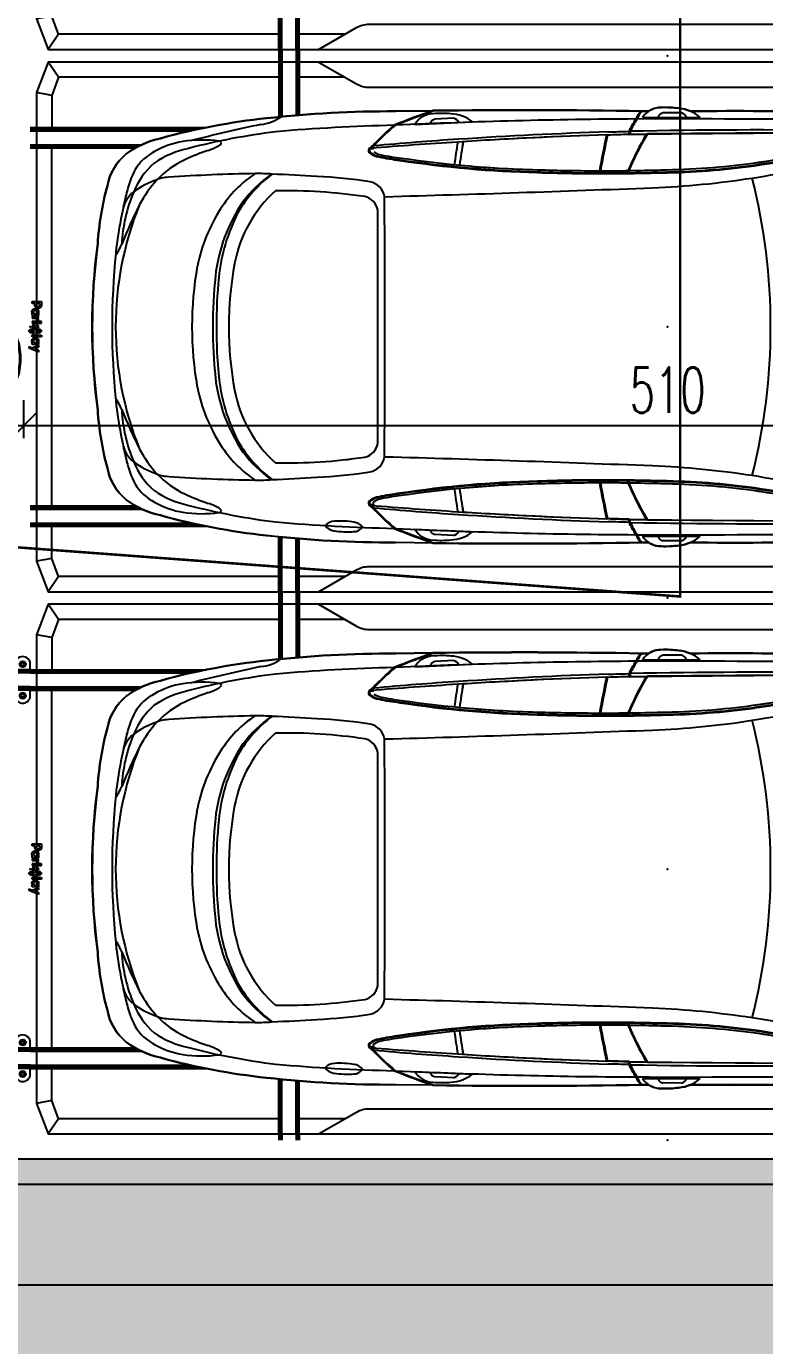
# Model space of a CAD drawing. Header units: metres. Extents: x 22161 to 254982, y -319656 to -11038.
# Drawn here: x 64261 to 64553, y -26802 to -26279 of the extents above; entities that cross this region are included whole.
import ezdxf

# ---------------------------------------------------------------- set-up
doc = ezdxf.new("R2010")
doc.units = ezdxf.units.M
doc.linetypes.add('CENTERX2', pattern=[20.32, 12.7, -2.54, 2.54, -2.54])
doc.linetypes.add('HIDDEN', pattern=[0.375, 0.25, -0.125])
for name, color, linetype in [('A_Walls conc', 7, 'Continuous'), ('Dashed up', 151, 'HIDDEN'), ('H_Dim_100', 151, 'Continuous'), ('H_Hatch_Beton', 5, 'Continuous'), ('Hatch_Grey_1', 9, 'Continuous'), ('j', 4, 'Continuous'), ('PMX25-CAR', 254, 'Continuous'), ('PMX25-HELPER', 8, 'CENTERX2'), ('PMX25-LOGO', 7, 'Continuous')]:
    doc.layers.add(name, color=color, linetype=linetype)
for name, color, linetype, true_color in [('PMX25-MODEL', 7, 'Continuous', 0xf64b32), ('PMX25-RAIL', 7, 'Continuous', 0xffcc5a), ('PMX25-SDP', 7, 'Continuous', 0x00b7c8)]:
    doc.layers.add(name, color=color, linetype=linetype, true_color=true_color)
doc.styles.add('ITALIC', font='italic.shx')
doc.styles.add('txt', font='txt.shx', dxfattribs={"width": 0.65})
doc.dimstyles.new('D-dim-100', dxfattribs={"dimtxt": 18, "dimasz": 10, "dimexe": 10, "dimexo": 10, "dimgap": 5, "dimtad": 1, "dimdec": 0, "dimzin": 9, "dimdsep": 46, "dimtxsty": 'txt', "dimblk": 'OBLIQUE', "dimcen": 2.5, "dimdle": 10, "dimadec": 0, "dimazin": 0, "dimtfac": 1, "dimtdec": 0, "dimtmove": 2, "dimatfit": 3, "dimfxl": 5, "dimfxlon": 1, "dimarcsym": 0})
doc.dimstyles.new('dim-a-100', dxfattribs={"dimtxt": 40, "dimasz": 1, "dimexe": 10, "dimexo": 0, "dimgap": 6, "dimtad": 0, "dimdec": 0, "dimrnd": 5, "dimzin": 0, "dimdsep": 46, "dimtxsty": 'ITALIC', "dimblk1": 'R', "dimblk2": 'R', "dimsah": 1, "dimcen": 0.01, "dimse1": 1, "dimse2": 1, "dimclrd": 1, "dimclrt": 3, "dimadec": 0, "dimazin": 0, "dimtfac": 1, "dimtdec": 0, "dimtix": 1, "dimtmove": 2, "dimatfit": 3, "dimldrblk": 'R', "dimfxl": 1, "dimtolj": 1, "dimtzin": 0, "dimarcsym": 0})

# ---------------------------------------------------------------- blocks, each defined once
blk = doc.blocks.new('R')
blk.add_line((0, 6), (0, -6))
blk.add_circle((0, 0), 2)
blk = doc.blocks.new('*D9490')
at = {"layer": 'Defpoints', "color": 0}
for p in [(22160.54, -11038.28), (254981.96, -319594.12), (254889.51, -319637.39)]:
    blk.add_point(p, dxfattribs=at)
at = {"layer": 'j', "color": 1, "lineweight": -2}
for p, q in [((254969.25, -319577.26), (254889.51, -319637.39)), ((254970.04, -319576.66), (254970.84, -319576.06)), ((254888.71, -319637.99), (254887.92, -319638.59))]:
    blk.add_line(p, q, dxfattribs=at)
for p, rotation in [((254969.25, -319577.26), 217.0216487905008), ((254889.51, -319637.39), 37.02164879050087)]:
    blk.add_blockref('R', p, dxfattribs=dict(at, rotation=rotation))
at = {"layer": 'j', "color": 3, "insert": (254929.38, -319607.33), "char_height": 40, "attachment_point": 5, "rotation": 217.0216, "style": 'ITALIC'}
blk.add_mtext('\\A1;100', dxfattribs=at)
blk = doc.blocks.new('_Oblique')
at = {"color": 0, "linetype": 'ByBlock', "lineweight": -2}
blk.add_line((-0.5, -0.5), (0.5, 0.5), dxfattribs=at)
blk = doc.blocks.new('*D14781')
at = {"layer": 'Defpoints', "color": 0}
for p in [(64259.98, -26437.61), (64239.98, -26469.45), (64259.98, -26469.45)]:
    blk.add_point(p, dxfattribs=at)
at = {"layer": 'H_Dim_100', "color": 0, "lineweight": -2}
for p, q in [((64239.98, -26442.61), (64239.98, -26427.61)), ((64259.98, -26442.61), (64259.98, -26427.61)), ((64229.98, -26437.61), (64269.98, -26437.61))]:
    blk.add_line(p, q, dxfattribs=at)
at = {"layer": 'H_Dim_100', "color": 0, "lineweight": -2, "xscale": 10, "yscale": 10, "zscale": 10, "rotation": 180}
blk.add_blockref('_Oblique', (64239.98, -26437.61), dxfattribs=at)
at = {"layer": 'H_Dim_100', "color": 0, "lineweight": -2, "xscale": 10, "yscale": 10, "zscale": 10}
blk.add_blockref('_Oblique', (64259.98, -26437.61), dxfattribs=at)
at = {"layer": 'H_Dim_100', "color": 0, "insert": (64249.98, -26411.11), "char_height": 18, "attachment_point": 5, "style": 'txt'}
blk.add_mtext('20', dxfattribs=at)
blk = doc.blocks.new('*D14782')
at = {"layer": 'Defpoints', "color": 0}
for p in [(64769.98, -26437.61), (64769.98, -26437.61), (64259.98, -26469.45)]:
    blk.add_point(p, dxfattribs=at)
at = {"layer": 'H_Dim_100', "color": 0, "lineweight": -2}
for p, q in [((64259.98, -26442.61), (64259.98, -26427.61)), ((64769.98, -26427.61), (64769.98, -26427.61)), ((64249.98, -26437.61), (64779.98, -26437.61))]:
    blk.add_line(p, q, dxfattribs=at)
at = {"layer": 'H_Dim_100', "color": 0, "lineweight": -2, "xscale": 10, "yscale": 10, "zscale": 10, "rotation": 180}
blk.add_blockref('_Oblique', (64259.98, -26437.61), dxfattribs=at)
at = {"layer": 'H_Dim_100', "color": 0, "lineweight": -2, "xscale": 10, "yscale": 10, "zscale": 10}
blk.add_blockref('_Oblique', (64769.98, -26437.61), dxfattribs=at)
at = {"layer": 'H_Dim_100', "color": 0, "insert": (64514.98, -26423.61), "char_height": 18, "attachment_point": 5, "style": 'txt'}
blk.add_mtext('510', dxfattribs=at)
blk = doc.blocks.new('CAR-SEDAN--TOP-DECOR-PMX25')
at = {"layer": 'PMX25-CAR'}
for p, q in [((-5.53, 84.83), (1.77, 84.79)), ((92.9, 85.71), (107.74, 85.46)), ((9.97, 83), (-12.95, 83.04)), ((100.16, 80.18), (77.27, 81.25)), ((84.76, 82.7), (92.06, 82.33)), ((14.85, 76.42), (-61.83, 77.04)), ((15.21, 76.22), (8.34, 76.4)), ((14.85, 77.54), (14.85, 76.43)), ((15.21, 76.22), (23.78, 75.96)), ((15.35, 77.53), (15.35, 76.44)), ((116.35, 70.61), (116.01, 70.9)), ((116.35, 70.61), (117.89, 70.47)), ((117.61, 70.77), (117.89, 70.47)), ((15.7, 61.95), (16.07, 61.05)), ((16.07, 61.05), (26.63, 61.05)), ((26.63, 61.05), (26.5, 61.88)), ((114.77, 46.21), (114.77, -46.21)), ((15.7, -61.95), (16.07, -61.05)), ((16.07, -61.05), (26.63, -61.05)), ((26.63, -61.05), (26.5, -61.88)), ((116.35, -70.61), (117.89, -70.47)), ((117.61, -70.77), (117.89, -70.47)), ((14.85, -76.42), (-61.83, -77.04)), ((15.21, -76.22), (8.34, -76.4)), ((14.85, -77.54), (14.85, -76.43)), ((15.21, -76.22), (23.78, -75.96)), ((15.35, -77.53), (15.35, -76.44)), ((9.97, -83), (-12.95, -83.04)), ((100.16, -80.18), (77.27, -81.25)), ((84.76, -82.7), (92.06, -82.33)), ((-5.53, -84.83), (1.77, -84.79)), ((92.9, -85.71), (107.74, -85.46))]:
    blk.add_line(p, q, dxfattribs=at)
blk.add_lwpolyline([(-65.86, 85.16, -0.007742), (-9.02, 85.51, -0.077763), (-4.52, 86.66, -0.044865), (2.47, 87.01, -0.150488), (7.44, 85.55, -0.000309), (10.04, 85.52, -0.008053), (92.9, 85.71), (107.74, 85.46, -0.029408), (158.85, 82.71, -0.042052), (200.97, 74.71, -0.105095), (214.46, 68.59, -0.171896), (221.96, 55.97, -0.050927), (225.79, 32.94, -0.065564), (225.79, -32.94, -0.050927), (221.96, -55.97, -0.171896), (214.46, -68.59, -0.105095), (200.97, -74.71, -0.042052), (158.85, -82.71, -0.029408), (107.74, -85.46), (92.9, -85.71, -0.008053), (10.04, -85.52, -0.000309), (7.44, -85.55, -0.150488), (2.47, -87.01, -0.044865), (-4.52, -86.66, -0.077763), (-9.02, -85.51, -0.007742), (-65.86, -85.16)], format="xyb", dxfattribs=at)
for points in [[(-61.83, 77.04), (-69.56, 76.9), (-67.01, 70.6, 0.014822), (-33.89, 64.94, 0.030043), (2.58, 62.22, 0.004063), (15.41, 61.95, 0.035411), (8, 76.48)], [(24.02, 76.14, -0.016235), (26.84, 61.88, 0.00745), (51.57, 62.29, 0.017199), (82.43, 64.13, 0.008624), (80.99, 73.42, 0.007485)], [(119.99, 51.66, 0.304088), (114.77, 46.21), (114.77, -46.21, 0.304088), (119.99, -51.66, 0.041268), (155.35, -53.93, 0.163886), (171.55, -25.17, 0.091893), (171.55, 25.17, 0.163886), (155.35, 53.93, 0.041268)], [(-33.89, -64.94, 0.014822), (-67.01, -70.6), (-69.56, -76.9), (-61.83, -77.04), (8, -76.48, 0.035411), (15.41, -61.95, 0.004063), (2.58, -62.22, 0.030043)], [(26.84, -61.88, -0.016235), (24.02, -76.14, 0.007485), (80.99, -73.42, 0.008624), (82.43, -64.13, 0.017199), (51.57, -62.29, 0.00745)]]:
    blk.add_lwpolyline(points, format="xyb", close=True, dxfattribs=at)
for centre, radius, start, end in [((-26.14, -1750.12), 1835.71, 89.46551, 91.2399), ((-3.1, 71.71), 15.01, 95.4125, 130.9847), ((-4.78, 82.04), 2.89, 105.091, 158.8834), ((0.92, 47.94), 39.09, 87.7248, 98.0001), ((1.45, 82.31), 2.51, 20.8811, 82.6101), ((2.6, 78.21), 8.8, 33.0251, 90.7991), ((-18.09, -2016.01), 2101.72, 89.23306, 89.30384), ((57.56, -2486.34), 2572.3, 89.21283, 91.05848), ((2.65, 78.26), 10.35, 23.5779, 44.4636), ((1.91, 77.34), 11.85, 25.2884, 43.4409), ((86.59, 69.48), 15.01, 92.8336, 128.4058), ((89.55, 45.56), 39.09, 85.1459, 95.4212), ((-279.21, -917.89), 1070.23, 68.80125, 69.67692), ((92.58, 75.72), 8.8, 30.4462, 88.2202), ((6.92, -167.26), 267.19, 67.6811, 71.2298), ((109.94, -350.04), 435.5, 83.5521, 90.29), ((-4.41, -5391.94), 5474.37, 89.82676, 90.65722), ((-52.81, 43.02), 75.96, 27.0266, 31.2322), ((0.71, -2199.41), 2281.85, 87.31052, 89.70092), ((380.81, 284.7), 420.1, 208.7857, 209.5474), ((85.39, 79.88), 2.89, 102.5121, 156.3046), ((91.62, 79.86), 2.51, 18.3022, 80.0312), ((66.44, 27.68), 66.62, 41.3553, 51.6379), ((89.55, -698.99), 779.13, 85.15985, 88.61477), ((50.7, 11.52), 89.47, 42.3548, 49.8521), ((124.27, 77), 4.2, 87.5979, 143.4152), ((124.5, 81.66), 4.2, 210.8879, 266.7052), ((126.78, 46.99), 34.3, 80.9538, 94.1886), ((131.93, 81.85), 4.81, 270.5498, 320.3005), ((131.65, 76.08), 4.81, 34.0026, 83.7533), ((132.45, -171.21), 255.29, 74.431, 84.063), ((-34.75, -2318.22), 2396.27, 88.81394, 90.83629), ((-90.75, 16.97), 115.3, 22.4976, 31.0717), ((-90.47, 16.97), 115.3, 22.9596, 31.0262), ((108.58, 2941.38), 2865.37, 268.13548, 268.30047), ((44.67, 819.76), 743.9, 267.74093, 268.38698), ((-31.97, -1655.66), 1733.83, 86.20281, 88.16358), ((-38.56, -1828.16), 1905.33, 86.33841, 88.1264), ((-194.41, 25.64), 223.91, 9.3153, 12.9871), ((-194.12, 25.64), 223.91, 9.0956, 13.0385), ((-187.4, 27.17), 272.35, 7.7985, 9.7757), ((18.61, -953.11), 1029.48, 84.54654, 86.42201), ((-183.03, 27.41), 270.07, 7.8575, 9.7787), ((-40.59, -1863.66), 1940.89, 85.32494, 86.34579), ((129.98, 111.28), 34.3, 260.1145, 273.3493), ((120.49, -197.99), 277.54, 75.5537, 82.7962), ((177.24, 72.93), 0.469, 129.2513, 176.9497), ((178.1, 71.73), 1.95, 104.9203, 126.3831), ((184.48, 24.02), 50.06, 81.2711, 97.8931), ((186.64, 40.72), 33.23, 60.0524, 80.5948), ((193.31, 39.9), 35.64, 53.5971, 77.5949), ((45.79, 623.29), 565.13, 257.0616, 261.8382), ((47.63, 635.08), 576.78, 257.16578, 261.83301), ((45.04, 626.27), 566.85, 257.4656, 261.9964), ((93.61, 166.1), 99.9, 276.7852, 281.4395), ((111.73, 76.66), 8.64, 281.3583, 302.3899), ((112.12, 77.58), 10.22, 281.5451, 302.4414), ((112.71, 76.73), 9.53, 280.3524, 303.9003), ((115.88, 69.99), 0.786, 307.5335, 52.783), ((112.71, 65.87), 6.93, 45.0659, 57.3941), ((113.26, 66.13), 6.69, 39.9295, 57.8756), ((117.1, 69.84), 1.01, 299.4491, 38.8727), ((117.47, 69.8), 1.11, 299.3514, 34.4026), ((178.45, 73.54), 1.78, 199.2077, 244.3684), ((190.51, 94.4), 25.87, 240.2717, 250.7282), ((148.77, -26.76), 102.28, 65.4151, 71.057), ((181.75, 32.93), 38.67, 55.877, 78.0896), ((193.93, 51.64), 20.15, 32.1506, 62.5032), ((200.4, 51.69), 21.98, 11.2056, 50.22), ((198.96, 1509.57), 1469.08, 259.32932, 260.89545), ((6.81, 362.51), 301.47, 262.1349, 269.1704), ((6.85, 363.39), 302.06, 262.1703, 269.1694), ((7, 366.74), 304.55, 262.2841, 269.1673), ((40.15, 511.61), 449.47, 271.4558, 278.3489), ((38.45, 523.63), 462.36, 271.641, 278.3926), ((41.02, 491.93), 430.88, 271.423, 278.6866), ((93.66, 167.07), 101.59, 276.9364, 281.6426), ((93.58, 167.95), 102.72, 277.0023, 281.7071), ((174.96, 32.14), 37.84, 43.7152, 64.3709), ((182.32, 41.42), 31.62, 22.4936, 48.0772), ((199.8, 0), 240.64, 165.808, 194.192), ((19.67, 400.03), 345.15, 261.1383, 267.7269), ((25.17, 834.52), 773.77, 268.31692, 269.60026), ((25.29, 839.27), 778.24, 268.31952, 269.29918), ((25.63, 851.85), 789.97, 268.32799, 269.25734), ((25.63, 851.85), 789.97, 269.27979, 269.55469), ((25.68, 892.06), 830.18, 269.57288, 270.05711), ((25.13, 878.59), 817.84, 269.62504, 271.86362), ((25.68, 892.06), 830.18, 270.07421, 271.78768), ((25.29, 879.47), 818.43, 270.11773, 271.848), ((146.32, -121.67), 181.4, 92.3174, 99.017), ((238.15, -1542.03), 1604.67, 92.90937, 93.54287), ((162.27, -27.42), 88.18, 89.2731, 93.6198), ((125.23, 19.24), 51.95, 30.2777, 52.7207), ((125.29, 16.73), 54.1, 37.4412, 54.1701), ((153.16, -599.43), 660.26, 86.13621, 89.11285), ((139.54, 23.72), 44.04, 31.4915, 57.2212), ((195.54, 31.49), 27.91, 79.4948, 85.6599), ((198.64, 51.37), 7.83, 62.0609, 75.2343), ((192.41, 27.84), 32.02, 53.3329, 71.9981), ((167.87, 26.76), 46.69, 27.7511, 42.4711), ((175.84, 44.38), 39.48, 12.9085, 27.0964), ((377.05, 9593.06), 9545.13, 267.772041, 268.409436), ((119.27, 50.35), 7.27, 100.9038, 169.9775), ((151.4, -161.06), 215.02, 88.9472, 98.3998), ((120.76, 15.5), 51.7, 10.7856, 48.0145), ((204.01, 44.04), 12.09, 11.1246, 51.5606), ((157.38, 30.31), 58.91, 2.3622, 23.2046), ((70.22, 16.77), 148.64, 11.4902, 14.1867), ((111.11, 25.71), 114.9, 3.6064, 15.2679), ((36582.53, 0), 36470.46, 179.918916, 180.081084), ((121.44, 45.05), 6.77, 102.4032, 170.0587), ((113.57, 12.6), 66.04, 6.5279, 34.0955), ((90.07, 0), 128.61, 337.8449, 22.1551), ((30.73, -40.87), 199.58, 21.6408, 26.6018), ((106.09, 12.14), 72.15, 5.882, 27.4799), ((121.46, 10.92), 66.16, 11.4325, 32.7677), ((71.88, 14.49), 147.48, 6.8321, 12.4866), ((248.58, 46.72), 35.23, 203.3989, 210.465), ((179.01, 26.54), 39.69, 3.7238, 7.9632), ((-24.32, 0), 252.26, 352.4977, 7.5023), ((218.35, 29.1), 0.27, 239.4556, 4.0705), ((-68.02, 0.01), 288.11, 354.2027, 5.7986), ((35.73, 0), 138.13, 349.4993, 10.5007), ((50.76, 0), 137.67, 349.9468, 10.0532), ((-34, 0), 212.76, 354.7316, 5.2684), ((-16.94, 0), 197.14, 354.1451, 5.8549), ((113.57, -12.6), 66.04, 325.9045, 353.4721), ((106.09, -12.14), 72.15, 332.5201, 354.118), ((120.76, -15.5), 51.7, 311.9855, 349.2144), ((121.46, -10.92), 66.16, 327.2323, 348.5675), ((248.58, -46.72), 35.23, 149.535, 156.6011), ((218.35, -29.1), 0.27, 355.9295, 120.5444), ((179.01, -26.54), 39.69, 352.0368, 356.2762), ((30.73, 40.87), 199.58, 333.3982, 338.3592), ((157.38, -30.31), 58.91, 336.7954, 357.6378), ((71.88, -14.49), 147.48, 347.5134, 353.1679), ((111.11, -25.71), 114.9, 344.7321, 356.3936), ((121.44, -45.05), 6.77, 189.9413, 257.5968), ((125.23, -19.24), 51.95, 307.2793, 329.7223), ((139.54, -23.72), 44.04, 302.7788, 328.5085), ((204.01, -44.04), 12.09, 308.4394, 348.8754), ((70.22, -16.77), 148.64, 345.8133, 348.5098), ((377.05, -9593.06), 9545.13, 91.590564, 92.227959), ((119.27, -50.35), 7.27, 190.0225, 259.0962), ((151.4, 161.06), 215.02, 261.6002, 271.0528), ((125.29, -16.73), 54.1, 305.8299, 322.5588), ((167.87, -26.76), 46.69, 317.5289, 332.2489), ((19.67, -400.03), 345.15, 92.2731, 98.8617), ((146.32, 121.67), 181.4, 260.983, 267.6826), ((192.41, -27.84), 32.02, 288.0019, 306.6671), ((182.32, -41.42), 31.62, 311.9228, 337.5064), ((175.84, -44.38), 39.48, 332.9036, 347.0915), ((200.4, -51.69), 21.98, 309.78, 348.7944), ((198.96, -1509.57), 1469.08, 99.10455, 100.67068), ((6.81, -362.51), 301.47, 90.8296, 97.8651), ((6.85, -363.39), 302.06, 90.8306, 97.8297), ((7, -366.74), 304.55, 90.8327, 97.7159), ((25.17, -834.52), 773.77, 90.39974, 91.68308), ((25.29, -839.27), 778.24, 90.70082, 91.68048), ((25.63, -851.85), 789.97, 90.74266, 91.67201), ((-90.75, -16.97), 115.3, 328.9283, 337.5024), ((-90.47, -16.97), 115.3, 328.9738, 337.0404), ((25.63, -851.85), 789.97, 90.44531, 90.72021), ((25.68, -892.06), 830.18, 89.94289, 90.42712), ((25.13, -878.59), 817.84, 88.13638, 90.37496), ((-194.41, -25.64), 223.91, 347.0129, 350.6847), ((-194.12, -25.64), 223.91, 346.9615, 350.9044), ((25.68, -892.06), 830.18, 88.21232, 89.92579), ((25.29, -879.47), 818.43, 88.152, 89.88227), ((40.15, -511.61), 449.47, 81.6511, 88.5442), ((38.45, -523.63), 462.36, 81.6074, 88.359), ((41.02, -491.93), 430.88, 81.3134, 88.577), ((238.15, 1542.03), 1604.67, 266.45713, 267.09063), ((162.27, 27.42), 88.18, 266.3802, 270.7269), ((153.16, 599.43), 660.26, 270.88715, 273.86379), ((174.96, -32.14), 37.84, 295.6291, 316.2848), ((195.54, -31.49), 27.91, 274.3401, 280.5052), ((198.64, -51.37), 7.83, 284.7657, 297.9391), ((193.93, -51.64), 20.15, 297.4968, 327.8494), ((45.79, -623.29), 565.13, 98.1618, 102.9384), ((47.63, -635.08), 576.78, 98.16699, 102.83422), ((45.04, -626.27), 566.85, 98.0036, 102.5344), ((-187.4, -27.17), 272.35, 350.2243, 352.2015), ((-183.03, -27.41), 270.07, 350.2213, 352.1425), ((93.61, -166.1), 99.9, 78.5605, 83.2148), ((93.66, -167.07), 101.59, 78.3574, 83.0636), ((93.58, -167.95), 102.72, 78.2929, 82.9977), ((112.12, -77.58), 10.22, 57.5586, 78.4549), ((112.71, -76.73), 9.53, 56.0997, 79.6476), ((148.77, 26.76), 102.28, 288.943, 294.5849), ((181.75, -32.93), 38.67, 281.9104, 304.123), ((18.61, 953.11), 1029.48, 273.57799, 275.45346), ((-40.59, 1863.66), 1940.89, 273.65421, 274.67506), ((66.44, -27.68), 66.62, 308.3621, 318.6447), ((50.7, -11.52), 89.47, 310.1479, 317.6452), ((111.73, -76.66), 8.64, 57.6101, 78.6417), ((112.71, -65.87), 6.93, 302.6059, 314.9341), ((113.26, -66.13), 6.69, 302.1244, 320.0705), ((117.1, -69.84), 1.01, 321.1273, 60.5509), ((117.47, -69.8), 1.11, 325.5974, 60.6486), ((120.49, 197.99), 277.54, 277.2038, 284.4463), ((178.45, -73.54), 1.78, 115.6316, 160.7923), ((177.24, -72.93), 0.469, 183.0503, 230.7487), ((190.51, -94.4), 25.87, 109.2718, 119.7283), ((186.64, -40.72), 33.23, 279.4052, 299.9476), ((193.31, -39.9), 35.64, 282.4051, 306.4029), ((-34.75, 2318.22), 2396.27, 269.16371, 271.18606), ((-52.81, -43.02), 75.96, 328.7678, 332.9734), ((380.81, -284.7), 420.1, 150.4526, 151.2143), ((44.67, -819.76), 743.9, 91.61302, 92.25907), ((108.58, -2941.38), 2865.37, 91.69953, 91.86452), ((-31.97, 1655.66), 1733.83, 271.83642, 273.79719), ((-38.56, 1828.16), 1905.33, 271.8736, 273.66159), ((89.55, 698.99), 779.13, 271.38523, 274.84015), ((132.45, 171.21), 255.29, 275.937, 285.569), ((-234.39, 1694.69), 1818.51, 282.56403, 283.45609), ((178.1, -71.73), 1.95, 233.6169, 255.0797), ((184.48, -24.02), 50.06, 262.1069, 278.7289), ((-4.41, 5391.94), 5474.37, 269.34278, 270.17324), ((-3.1, -71.71), 15.01, 229.0153, 264.5875), ((-4.78, -82.04), 2.89, 201.1166, 254.909), ((1.45, -82.31), 2.51, 277.3899, 339.1189), ((2.6, -78.21), 8.8, 269.2009, 326.9749), ((2.65, -78.26), 10.35, 315.5364, 336.4221), ((1.91, -77.34), 11.85, 316.5591, 334.7116), ((0.71, 2199.41), 2281.85, 270.29908, 272.68948), ((86.59, -69.48), 15.01, 231.5942, 267.1664), ((85.39, -79.88), 2.89, 203.6954, 257.4879), ((91.62, -79.86), 2.51, 279.9688, 341.6978), ((-279.21, 917.89), 1070.23, 290.32308, 291.19875), ((92.58, -75.72), 8.8, 271.7798, 329.5538), ((6.92, 167.26), 267.19, 288.7702, 292.3189), ((109.94, 350.04), 435.5, 269.71, 276.4479), ((162.84, -97.04), 16.85, 95.6452, 125.5224), ((-26.14, 1750.12), 1835.71, 268.7601, 270.53449), ((0.92, -47.94), 39.09, 261.9999, 272.2752), ((-18.09, 2016.01), 2101.72, 270.69616, 270.76694), ((57.56, 2486.34), 2572.3, 268.94152, 270.78717), ((89.55, -45.56), 39.09, 264.5788, 274.8541)]:
    blk.add_arc(centre, radius, start, end, dxfattribs=at)
blk = doc.blocks.new('LOGO----DECOR-PMX25')
at = {"layer": 'PMX25-LOGO'}
for p, q in [((-10, 2.13), (-8.71, 2.13)), ((-10, -1.62), (-10, 2.13)), ((-9.29, 1.47), (-9.29, 0.11)), ((-8.76, 1.47), (-9.29, 1.47)), ((-9.29, 0.11), (-8.76, 0.11)), ((-8.61, 1.46), (-8.76, 1.47)), ((-8.76, 0.11), (-8.61, 0.13)), ((-8.71, 2.13), (-8.43, 2.11)), ((-8.48, 1.42), (-8.61, 1.46)), ((-8.61, 0.13), (-8.48, 0.17)), ((-8.36, 1.35), (-8.48, 1.42)), ((-8.48, 0.17), (-8.36, 0.23)), ((-8.43, 2.11), (-8.3, 2.07)), ((-8.26, 1.27), (-8.36, 1.35)), ((-8.36, 0.23), (-8.26, 0.31)), ((-8.3, 2.07), (-8.17, 2.03)), ((-8.19, 1.17), (-8.26, 1.27)), ((-8.26, 0.31), (-8.19, 0.41)), ((-8.13, 1.05), (-8.19, 1.17)), ((-8.19, 0.41), (-8.13, 0.53)), ((-8.17, 2.03), (-7.94, 1.9)), ((-8.09, 0.93), (-8.13, 1.05)), ((-8.13, 0.53), (-8.09, 0.66)), ((-8.08, 0.79), (-8.09, 0.93)), ((-8.09, 0.66), (-8.08, 0.79)), ((-7.94, 1.9), (-7.74, 1.74)), ((-7.74, 1.74), (-7.58, 1.55)), ((-7.58, 0.04), (-7.74, -0.16)), ((-7.58, 1.55), (-7.46, 1.32)), ((-7.46, 0.27), (-7.58, 0.04)), ((-7.46, 1.32), (-7.38, 1.06)), ((-7.38, 0.52), (-7.46, 0.27)), ((-7.38, 1.06), (-7.36, 0.79)), ((-7.36, 0.79), (-7.38, 0.52)), ((-7.19, -0.02), (-7.16, 0.13)), ((-7.16, 0.13), (-7.11, 0.26)), ((-7.11, 0.26), (-6.98, 0.49)), ((-6.98, 0.49), (-6.82, 0.68)), ((-6.82, 0.68), (-6.62, 0.82)), ((-6.62, 0.82), (-6.41, 0.92)), ((-6.42, 0.06), (-6.48, -0.05)), ((-6.33, 0.17), (-6.42, 0.06)), ((-6.41, 0.92), (-6.19, 0.98)), ((-6.23, 0.25), (-6.33, 0.17)), ((-6.11, 0.31), (-6.23, 0.25)), ((-6.19, 0.98), (-5.97, 1)), ((-5.98, 0.35), (-6.11, 0.31)), ((-5.84, 0.36), (-5.98, 0.35)), ((-5.97, 1), (-5.74, 0.98)), ((-5.71, 0.35), (-5.84, 0.36)), ((-5.74, 0.98), (-5.53, 0.92)), ((-5.58, 0.31), (-5.71, 0.35)), ((-5.47, 0.24), (-5.58, 0.31)), ((-5.53, 0.92), (-5.35, 0.82)), ((-5.37, 0.16), (-5.47, 0.24)), ((-5.29, 0.06), (-5.37, 0.16)), ((-5.35, 0.82), (-5.21, 0.7)), ((-5.23, -0.06), (-5.29, 0.06)), ((-5.21, 0.7), (-5.21, 0.95)), ((-5.21, 0.95), (-4.5, 0.95)), ((-4.5, 0.95), (-4.5, -1.62)), ((-3.41, 0.95), (-4.11, 0.95)), ((-4.11, 0.95), (-4.11, -1.62)), ((-3.41, 0.53), (-3.41, 0.95)), ((-3.36, 0.62), (-3.41, 0.53)), ((-3.37, -0.03), (-3.32, 0.06)), ((-3.29, 0.71), (-3.36, 0.62)), ((-3.32, 0.06), (-3.26, 0.13)), ((-3.22, 0.78), (-3.29, 0.71)), ((-3.26, 0.13), (-3.19, 0.19)), ((-3.14, 0.84), (-3.22, 0.78)), ((-3.19, 0.19), (-3.11, 0.23)), ((-3.05, 0.89), (-3.14, 0.84)), ((-3.11, 0.23), (-3.02, 0.26)), ((-2.94, 0.92), (-3.05, 0.89)), ((-3.02, 0.26), (-2.92, 0.27)), ((-2.83, 0.94), (-2.94, 0.92)), ((-2.92, 0.27), (-2.42, 0.27)), ((-2.7, 0.95), (-2.83, 0.94)), ((-2.42, 0.95), (-2.7, 0.95)), ((-2.42, 0.27), (-2.42, 0.95)), ((-1.42, 2.13), (-2.13, 2.13)), ((-2.13, 2.13), (-2.13, -1.62)), ((-1.42, -1.62), (-1.42, 2.13)), ((-0.37, 0.95), (-1.42, -0.33)), ((-0.61, -0.33), (0.44, 0.95)), ((0.44, 0.95), (-0.37, 0.95)), ((0.44, 0.19), (0.36, -0.06)), ((0.56, 0.41), (0.44, 0.19)), ((0.72, 0.61), (0.56, 0.41)), ((0.92, 0.77), (0.72, 0.61)), ((0.77, 1.32), (0.79, 1.37)), ((0.78, 1.26), (0.77, 1.32)), ((0.81, 1.24), (0.78, 1.26)), ((0.79, 1.37), (1.61, 2.19)), ((0.85, 1.23), (0.81, 1.24)), ((0.89, 1.24), (0.85, 1.23)), ((1.07, 1.32), (0.89, 1.24)), ((1.15, 0.9), (0.92, 0.77)), ((1.27, 1.37), (1.07, 1.32)), ((1.07, -0.08), (1.13, 0.03)), ((1.13, 0.03), (1.21, 0.12)), ((1.4, 0.98), (1.15, 0.9)), ((1.21, 0.12), (1.3, 0.2)), ((1.46, 1.41), (1.27, 1.37)), ((1.3, 0.2), (1.41, 0.26)), ((1.67, 1), (1.4, 0.98)), ((1.41, 0.26), (1.54, 0.3)), ((1.67, 1.42), (1.46, 1.41)), ((1.54, 0.3), (1.67, 0.31)), ((1.61, 2.19), (1.67, 2.21)), ((1.67, 2.21), (1.73, 2.19)), ((1.87, 1.41), (1.67, 1.42)), ((1.94, 0.98), (1.67, 1)), ((1.67, 0.31), (1.8, 0.3)), ((1.73, 2.19), (2.54, 1.37)), ((1.8, 0.3), (1.92, 0.26)), ((2.07, 1.37), (1.87, 1.41)), ((1.92, 0.26), (2.03, 0.2)), ((2.19, 0.9), (1.94, 0.98)), ((2.03, 0.2), (2.13, 0.12)), ((2.26, 1.32), (2.07, 1.37)), ((2.13, 0.12), (2.2, 0.03)), ((2.41, 0.77), (2.19, 0.9)), ((2.2, 0.03), (2.26, -0.08)), ((2.45, 1.24), (2.26, 1.32)), ((2.61, 0.61), (2.41, 0.77)), ((2.48, 1.23), (2.45, 1.24)), ((2.52, 1.24), (2.48, 1.23)), ((2.55, 1.26), (2.52, 1.24)), ((2.54, 1.37), (2.57, 1.32)), ((2.57, 1.32), (2.55, 1.26)), ((2.78, 0.41), (2.61, 0.61)), ((2.9, 0.19), (2.78, 0.41)), ((2.98, -0.06), (2.9, 0.19)), ((3.31, 2.13), (4.01, 2.13)), ((3.31, -1.62), (3.31, 2.13)), ((4.01, 2.13), (4.01, -1.62)), ((4.37, -0.02), (4.4, 0.13)), ((4.4, 0.13), (4.45, 0.26)), ((4.45, 0.26), (4.58, 0.49)), ((4.58, 0.49), (4.74, 0.68)), ((4.74, 0.68), (4.93, 0.82)), ((4.93, 0.82), (5.15, 0.92)), ((5.14, 0.06), (5.08, -0.05)), ((5.23, 0.17), (5.14, 0.06)), ((5.15, 0.92), (5.37, 0.98)), ((5.33, 0.25), (5.23, 0.17)), ((5.45, 0.31), (5.33, 0.25)), ((5.37, 0.98), (5.59, 1)), ((5.58, 0.35), (5.45, 0.31)), ((5.72, 0.36), (5.58, 0.35)), ((5.59, 1), (5.82, 0.98)), ((5.85, 0.35), (5.72, 0.36)), ((5.82, 0.98), (6.03, 0.92)), ((5.98, 0.31), (5.85, 0.35)), ((6.09, 0.24), (5.98, 0.31)), ((6.03, 0.92), (6.21, 0.82)), ((6.19, 0.16), (6.09, 0.24)), ((6.27, 0.06), (6.19, 0.16)), ((6.21, 0.82), (6.35, 0.7)), ((6.32, -0.06), (6.27, 0.06)), ((6.35, 0.7), (6.35, 0.95)), ((6.35, 0.95), (7.06, 0.95)), ((7.06, 0.95), (7.06, -1.62)), ((8.33, -1.51), (7.31, 0.95)), ((7.31, 0.95), (8.05, 0.95)), ((8.05, 0.95), (8.68, -0.63)), ((10, 0.95), (8.51, -2.81)), ((8.68, -0.63), (9.27, 0.95)), ((9.27, 0.95), (10, 0.95)), ((-9.29, -1.62), (-10, -1.62)), ((-8.71, -0.55), (-9.29, -0.55)), ((-9.29, -0.55), (-9.29, -1.62)), ((-8.43, -0.52), (-8.71, -0.55)), ((-8.3, -0.49), (-8.43, -0.52)), ((-8.17, -0.44), (-8.3, -0.49)), ((-7.94, -0.32), (-8.17, -0.44)), ((-7.74, -0.16), (-7.94, -0.32)), ((-7.22, -0.33), (-7.21, -0.17)), ((-7.21, -0.5), (-7.22, -0.33)), ((-7.21, -0.17), (-7.19, -0.02)), ((-7.19, -0.65), (-7.21, -0.5)), ((-7.16, -0.79), (-7.19, -0.65)), ((-7.1, -0.92), (-7.16, -0.79)), ((-6.97, -1.15), (-7.1, -0.92)), ((-6.81, -1.34), (-6.97, -1.15)), ((-6.62, -1.48), (-6.81, -1.34)), ((-6.41, -1.59), (-6.62, -1.48)), ((-6.52, -0.18), (-6.53, -0.33)), ((-6.53, -0.33), (-6.52, -0.47)), ((-6.48, -0.05), (-6.52, -0.18)), ((-6.52, -0.47), (-6.48, -0.6)), ((-6.48, -0.6), (-6.42, -0.72)), ((-6.42, -0.72), (-6.33, -0.82)), ((-6.19, -1.65), (-6.41, -1.59)), ((-6.33, -0.82), (-6.23, -0.9)), ((-6.23, -0.9), (-6.11, -0.97)), ((-5.98, -1.67), (-6.19, -1.65)), ((-6.11, -0.97), (-5.98, -1.01)), ((-5.98, -1.01), (-5.84, -1.02)), ((-5.74, -1.65), (-5.98, -1.67)), ((-5.84, -1.02), (-5.71, -1.01)), ((-5.53, -1.57), (-5.74, -1.65)), ((-5.71, -1.01), (-5.58, -0.97)), ((-5.58, -0.97), (-5.47, -0.9)), ((-5.35, -1.47), (-5.53, -1.57)), ((-5.47, -0.9), (-5.37, -0.82)), ((-5.37, -0.82), (-5.29, -0.72)), ((-5.21, -1.33), (-5.35, -1.47)), ((-5.29, -0.72), (-5.23, -0.6)), ((-5.2, -0.19), (-5.23, -0.06)), ((-5.23, -0.6), (-5.2, -0.47)), ((-5.21, -1.62), (-5.21, -1.33)), ((-5.21, -1.33), (-5.21, -1.33)), ((-4.5, -1.62), (-5.21, -1.62)), ((-5.19, -0.33), (-5.2, -0.19)), ((-5.2, -0.47), (-5.19, -0.33)), ((-4.11, -1.62), (-3.41, -1.62)), ((-3.41, -0.21), (-3.4, -0.12)), ((-3.41, -1.62), (-3.41, -0.21)), ((-3.4, -0.12), (-3.37, -0.03)), ((-2.13, -1.62), (-1.42, -1.62)), ((-1.42, -0.33), (-0.37, -1.62)), ((0.44, -1.62), (-0.61, -0.33)), ((-0.37, -1.62), (0.44, -1.62)), ((0.36, -0.06), (0.33, -0.33)), ((0.33, -0.33), (0.36, -0.6)), ((0.36, -0.6), (0.44, -0.85)), ((0.44, -0.85), (0.56, -1.08)), ((0.56, -1.08), (0.72, -1.28)), ((0.72, -1.28), (0.92, -1.44)), ((0.77, -1.98), (0.78, -1.93)), ((0.79, -2.04), (0.77, -1.98)), ((0.78, -1.93), (0.81, -1.9)), ((1.61, -2.85), (0.79, -2.04)), ((0.81, -1.9), (0.85, -1.89)), ((0.85, -1.89), (0.89, -1.9)), ((0.89, -1.9), (1.07, -1.98)), ((0.92, -1.44), (1.15, -1.56)), ((1.02, -0.33), (1.03, -0.2)), ((1.03, -0.46), (1.02, -0.33)), ((1.03, -0.2), (1.07, -0.08)), ((1.07, -0.59), (1.03, -0.46)), ((1.13, -0.7), (1.07, -0.59)), ((1.07, -1.98), (1.27, -2.04)), ((1.21, -0.79), (1.13, -0.7)), ((1.15, -1.56), (1.4, -1.64)), ((1.3, -0.87), (1.21, -0.79)), ((1.27, -2.04), (1.46, -2.07)), ((1.41, -0.93), (1.3, -0.87)), ((1.4, -1.64), (1.67, -1.67)), ((1.54, -0.97), (1.41, -0.93)), ((1.46, -2.07), (1.67, -2.09)), ((1.67, -0.98), (1.54, -0.97)), ((1.67, -2.88), (1.61, -2.85)), ((1.8, -0.97), (1.67, -0.98)), ((1.67, -1.67), (1.94, -1.64)), ((1.67, -2.09), (1.87, -2.07)), ((1.73, -2.85), (1.67, -2.88)), ((2.54, -2.04), (1.73, -2.85)), ((1.92, -0.93), (1.8, -0.97)), ((1.87, -2.07), (2.07, -2.04)), ((2.03, -0.87), (1.92, -0.93)), ((1.94, -1.64), (2.19, -1.56)), ((2.13, -0.79), (2.03, -0.87)), ((2.07, -2.04), (2.26, -1.98)), ((2.2, -0.7), (2.13, -0.79)), ((2.19, -1.56), (2.41, -1.44)), ((2.26, -0.59), (2.2, -0.7)), ((2.26, -0.08), (2.3, -0.2)), ((2.3, -0.46), (2.26, -0.59)), ((2.26, -1.98), (2.45, -1.9)), ((2.3, -0.2), (2.31, -0.33)), ((2.31, -0.33), (2.3, -0.46)), ((2.41, -1.44), (2.61, -1.28)), ((2.45, -1.9), (2.48, -1.89)), ((2.48, -1.89), (2.52, -1.9)), ((2.52, -1.9), (2.55, -1.93)), ((2.57, -1.98), (2.54, -2.04)), ((2.55, -1.93), (2.57, -1.98)), ((2.61, -1.28), (2.78, -1.08)), ((2.78, -1.08), (2.9, -0.85)), ((2.9, -0.85), (2.98, -0.6)), ((3, -0.33), (2.98, -0.06)), ((2.98, -0.6), (3, -0.33)), ((4.01, -1.62), (3.31, -1.62)), ((4.34, -0.17), (4.37, -0.02)), ((4.34, -0.33), (4.34, -0.17)), ((4.34, -0.5), (4.34, -0.33)), ((4.37, -0.65), (4.34, -0.5)), ((4.4, -0.79), (4.37, -0.65)), ((4.46, -0.92), (4.4, -0.79)), ((4.59, -1.15), (4.46, -0.92)), ((4.75, -1.34), (4.59, -1.15)), ((4.94, -1.48), (4.75, -1.34)), ((5.15, -1.59), (4.94, -1.48)), ((5.04, -0.18), (5.03, -0.33)), ((5.03, -0.33), (5.04, -0.47)), ((5.08, -0.05), (5.04, -0.18)), ((5.04, -0.47), (5.08, -0.6)), ((5.08, -0.6), (5.14, -0.72)), ((5.14, -0.72), (5.23, -0.82)), ((5.37, -1.65), (5.15, -1.59)), ((5.23, -0.82), (5.33, -0.9)), ((5.33, -0.9), (5.45, -0.97)), ((5.58, -1.67), (5.37, -1.65)), ((5.45, -0.97), (5.58, -1.01)), ((5.58, -1.01), (5.72, -1.02)), ((5.81, -1.65), (5.58, -1.67)), ((5.72, -1.02), (5.85, -1.01)), ((6.03, -1.57), (5.81, -1.65)), ((5.85, -1.01), (5.98, -0.97)), ((5.98, -0.97), (6.09, -0.9)), ((6.21, -1.47), (6.03, -1.57)), ((6.09, -0.9), (6.19, -0.82)), ((6.19, -0.82), (6.27, -0.72)), ((6.35, -1.33), (6.21, -1.47)), ((6.27, -0.72), (6.32, -0.6)), ((6.36, -0.19), (6.32, -0.06)), ((6.32, -0.6), (6.36, -0.47)), ((6.35, -1.62), (6.35, -1.33)), ((6.35, -1.33), (6.35, -1.33)), ((7.06, -1.62), (6.35, -1.62)), ((6.37, -0.33), (6.36, -0.19)), ((6.36, -0.47), (6.37, -0.33)), ((7.8, -2.81), (8.33, -1.51)), ((8.51, -2.81), (7.8, -2.81))]:
    blk.add_line(p, q, dxfattribs=at)
blk = doc.blocks.new('*U13186')
at = {"layer": 'PMX25-HELPER'}
for p in [(0, 107.5), (0, 0), (252.5, 0), (0, -107.5)]:
    blk.add_point(p, dxfattribs=at)
at = {"layer": 'PMX25-RAIL'}
for p, q in [((145.92, 105), (145.92, 107.5)), ((146.52, 105), (146.52, 107.5)), ((147.22, 105), (147.22, 107.5)), ((152.77, 105), (152.77, 107.5)), ((153.48, 105), (153.48, 107.5)), ((154.07, 105), (154.07, 107.5)), ((252.5, 79.07), (250, 79.07)), ((252.5, 78.47), (250, 78.47)), ((252.5, 77.77), (250, 77.77)), ((252.5, 72.22), (250, 72.22)), ((252.5, 71.52), (250, 71.52)), ((252.5, 70.92), (250, 70.92)), ((252.5, -70.93), (250, -70.93)), ((252.5, -71.53), (250, -71.53)), ((252.5, -72.23), (250, -72.23)), ((252.5, -77.78), (250, -77.78)), ((252.5, -78.48), (250, -78.48)), ((252.5, -79.08), (250, -79.08)), ((145.92, -107.5), (145.92, -105)), ((146.52, -107.5), (146.52, -105)), ((147.22, -107.5), (147.22, -105)), ((152.77, -107.5), (152.77, -105)), ((153.48, -107.5), (153.48, -105)), ((154.07, -107.5), (154.07, -105))]:
    blk.add_line(p, q, dxfattribs=at)
at = {"layer": 'PMX25-SDP'}
for p, q in [((145.92, 105), (145.92, 83.98)), ((146.52, 105), (146.52, 83.93)), ((147.22, 105), (147.22, 83.87)), ((152.77, 105), (152.77, 83.35)), ((153.48, 105), (153.48, 83.28)), ((154.07, 105), (154.07, 83.22)), ((241.27, 99), (245.41, 105)), ((244, 91.79), (250, 92.89)), ((250, 79.07), (182.74, 79.07)), ((250, 78.47), (185.64, 78.47)), ((250, 77.77), (188.83, 77.77)), ((250, 72.22), (208.33, 72.22)), ((250, 71.52), (209.75, 71.52)), ((250, 70.92), (210.86, 70.92)), ((250, -72.23), (208.33, -72.23)), ((250, -71.53), (209.75, -71.53)), ((250, -70.93), (210.86, -70.93)), ((250, -77.78), (188.83, -77.78)), ((152.77, -105), (152.77, -83.35)), ((153.48, -105), (153.48, -83.28)), ((154.07, -105), (154.07, -83.22)), ((250, -79.08), (182.74, -79.08)), ((250, -78.48), (185.64, -78.48)), ((145.92, -105), (145.92, -83.98)), ((146.52, -105), (146.52, -83.93)), ((147.22, -105), (147.22, -83.87)), ((244, -91.79), (250, -92.89)), ((241.27, -99), (245.41, -105))]:
    blk.add_line(p, q, dxfattribs=at)
blk.add_lwpolyline([(-250, -92.89), (-245.41, -105), (245.41, -105), (250, -92.89), (250, 92.89), (245.41, 105), (-245.41, 105), (-250, 92.89)], close=True, dxfattribs=at)
for points in [[(138.28, 105), (123.28, 96.34, -0.131652), (118.28, 95), (-118.28, 95, -0.131652), (-123.28, 96.34), (-138.28, 105)], [(138.28, -105), (123.28, -96.34, 0.131652), (118.28, -95), (-118.28, -95, 0.131652), (-123.28, -96.34), (-138.28, -105)]]:
    blk.add_lwpolyline(points, format="xyb", dxfattribs=at)
for points in [[(127.88, 99), (145.92, 99)], [(154.07, 99), (241.27, 99), (244, 91.79), (244, 79.07)], [(244, 70.92), (244, -70.93)], [(154.07, -99), (241.27, -99), (244, -91.79), (244, -79.08)], [(127.88, -99), (145.92, -99)]]:
    blk.add_lwpolyline(points, dxfattribs=at)
at = {"layer": 'PMX25-CAR', "ltscale": 100}
blk.add_blockref('CAR-SEDAN--TOP-DECOR-PMX25', (0, 0), dxfattribs=at)
at = {"layer": 'PMX25-LOGO', "ltscale": 100, "rotation": 89.99999999999999}
blk.add_blockref('LOGO----DECOR-PMX25', (250.19, 0), dxfattribs=at)
blk = doc.blocks.new('RAIL-ANCHOR--TOP-COMP-PMX25')
at = {"layer": 'PMX25-RAIL'}
for p, q in [((-3, 12.5), (-3, 10.32)), ((-1.04, 12.5), (-0.52, 13.4)), ((-0.52, 11.6), (-1.04, 12.5)), ((-0.52, 13.4), (0.52, 13.4)), ((0.52, 11.6), (-0.52, 11.6)), ((1.04, 12.5), (0.52, 13.4)), ((1.04, 12.5), (0.52, 11.6)), ((3, 10.32), (3, 12.5)), ((-3, 2.17), (-3, 0)), ((-1.04, 0), (-0.52, 0.9)), ((-0.52, -0.9), (-1.04, 0)), ((-0.52, 0.9), (0.52, 0.9)), ((1.04, 0), (0.52, 0.9)), ((1.04, 0), (0.52, -0.9)), ((3, 0), (3, 2.17)), ((0.52, -0.9), (-0.52, -0.9))]:
    blk.add_line(p, q, dxfattribs=at)
for centre, radius in [((0, 12.5), 1.2), ((0, 12.5), 0.6), ((0, 0), 1.2), ((0, 0), 0.6)]:
    blk.add_circle(centre, radius, dxfattribs=at)
for centre, start, end in [((0, 12.5), 0, 180), ((0, 0), 180, 0)]:
    blk.add_arc(centre, 3, start, end, dxfattribs=at)
blk = doc.blocks.new('*U14583')
at = {"layer": 'PMX25-HELPER'}
for p in [(0, 0), (25, 0)]:
    blk.add_point(p, dxfattribs=at)
at = {"layer": 'PMX25-RAIL'}
for p, q in [((25, 79.075), (0, 79.075)), ((25, 78.475), (0, 78.475)), ((25, 77.775), (0, 77.775)), ((25, 72.225), (0, 72.225)), ((25, 71.525), (0, 71.525)), ((25, 70.925), (0, 70.925)), ((25, -70.925), (0, -70.925)), ((25, -71.525), (0, -71.525)), ((25, -72.225), (0, -72.225)), ((25, -77.775), (0, -77.775)), ((25, -78.475), (0, -78.475)), ((25, -79.075), (0, -79.075))]:
    blk.add_line(p, q, dxfattribs=at)
for p in [(3, 68.75), (22, 68.75), (3, -81.25), (22, -81.25)]:
    blk.add_blockref('RAIL-ANCHOR--TOP-COMP-PMX25', p, dxfattribs=at)

msp = doc.modelspace()

# ---------------------------------------------------------------- hatches: boundary and pattern name
at = {"layer": 'H_Hatch_Beton', "transparency": 33554534}
h = msp.add_hatch(color=256, dxfattribs=at)
h.dxf.hatch_style = 1
h.paths.add_polyline_path([(63140.65, -24168.53), (64762.41, -24659.91), (64569.98, -25301.18), (64569.98, -25494.08), (64569.98, -25648.86), (64819.98, -25786.39), (64819.98, -26778.53), (63128.18, -26778.53), (63128.18, -26410.92), (62764.35, -26362.43), (62843.15, -25766.46), (62695.98, -25746.96), (62778.72, -25133.75), (62878.57, -25145.93), (62905.23, -24948.61)])
h.paths.add_polyline_path([(63174.03, -24230.89), (64700.19, -24693.3), (64519.98, -25293.84), (64519.98, -25494.08), (64519.98, -25698.86), (64769.98, -25831.39), (64769.98, -26728.53), (63178.18, -26728.53), (63178.18, -26367.14), (62820.47, -26319.46), (62899.28, -25723.39), (62752.24, -25703.91), (62821.69, -25189.19), (62921.55, -25201.37), (62954.24, -24959.25)], flags=16)
at = {"layer": 'Hatch_Grey_1', "transparency": 33554559}
h = msp.add_hatch(dxfattribs=at)
h.set_pattern_fill('EARTH', color=256, scale=100, angle=45)
h.set_pattern_definition([(45, (64819.98, -26914.438), (4e-15, 35.35534), [25, -25]), (45, (64813.35, -26907.808), (4e-15, 35.35534), [25, -25]), (45, (64806.72, -26901.18), (4e-15, 35.35534), [25, -25]), (135, (64806.72, -26896.76), (-35.35534, 4e-15), [25, -25]), (135, (64813.35, -26890.13), (-35.35534, 4e-15), [25, -25]), (135, (64819.98, -26883.502), (-35.35534, 4e-15), [25, -25])])
h.paths.add_polyline_path([(63140.65, -24168.53), (64762.41, -24659.91), (64569.98, -25301.18), (64569.98, -25648.86), (64819.98, -25786.39), (64819.98, -26778.53), (63128.18, -26778.53), (63128.18, -26410.92), (62764.35, -26362.43), (62843.15, -25766.46), (62695.98, -25746.96), (62778.72, -25133.75), (62878.57, -25145.93), (62905.23, -24948.61)], flags=16)
h.paths.add_polyline_path([(62845.89, -23640.37), (65285.08, -24379.42), (64943.26, -25518.53), (65219.98, -25518.53), (65219.98, -27198.53), (62690.35, -27198.53), (62690.35, -26764.36), (62244.85, -26704.35), (62335.84, -26028.98), (62240.59, -26016.14), (62422.18, -24668.19), (62530.7, -24682.81)])

# ---------------------------------------------------------------- linework, layer by layer
at = {"layer": 'A_Walls conc', "elevation": 67890.2}
for points in [[(63140.65, -24168.53), (64762.41, -24659.91), (64569.98, -25301.18), (64569.98, -25494.08), (64569.98, -25648.86), (64819.98, -25786.39), (64819.98, -26778.53), (63128.18, -26778.53), (63128.18, -26410.92), (62764.35, -26362.43), (62843.15, -25766.46), (62695.98, -25746.96), (62778.72, -25133.75), (62878.57, -25145.93), (62905.23, -24948.61)], [(63167.35, -24218.41), (64712.63, -24686.63), (64529.98, -25295.3), (64529.98, -25494.08), (64529.98, -25688.86), (64779.98, -25821.39), (64779.98, -26738.53), (63168.18, -26738.53), (63168.18, -26375.9), (62809.25, -26328.06), (62888.05, -25732.01), (62740.99, -25712.52), (62813.1, -25178.1), (62912.96, -25190.28), (62944.44, -24957.13)], [(63174.03, -24230.89), (64700.19, -24693.3), (64519.98, -25293.84), (64519.98, -25494.08), (64519.98, -25698.86), (64769.98, -25831.39), (64769.98, -26728.53), (63178.18, -26728.53), (63178.18, -26367.14), (62820.47, -26319.46), (62899.28, -25723.39), (62752.24, -25703.91), (62821.69, -25189.19), (62921.55, -25201.37), (62954.24, -24959.25)]]:
    msp.add_lwpolyline(points, close=True, dxfattribs=at)
at = {"layer": 'Dashed up', "const_width": 1, "elevation": 67890.2}
msp.add_lwpolyline([(64519.98, -26505.45), (62897.22, -26385.02), (63128.61, -24667.39), (64519.98, -25088.09)], close=True, dxfattribs=at)

# ---------------------------------------------------------------- block references
at = {"layer": 'PMX25-MODEL', "rotation": 179.9999999999999}
for p in [(64514.98, -26183.53, 67890.2), (64514.98, -26398.53, 67890.2), (64514.98, -26613.53, 67890.2)]:
    msp.add_blockref('*U13186', p, dxfattribs=at)
at = {"layer": 'PMX25-RAIL'}
msp.add_blockref('*U14583', (64237.48, -26613.53, 67890.2), dxfattribs=at)

# ---------------------------------------------------------------- dimensions: what is measured, and where the dimension line sits
at = {"layer": 'H_Dim_100'}
for base, p1, p2, picture, middle in [((64259.98, -26437.61, 67890.2), (64239.98, -26469.45), (64259.98, -26469.45), '*D14781', (64249.98, -26411.11, 67890.2)), ((64769.98, -26437.61, 67890.2), (64259.98, -26469.45), (64769.98, -26437.61, 67890.2), '*D14782', (64514.98, -26423.61, 67890.2))]:
    dim = msp.add_linear_dim(base=base, p1=p1, p2=p2, dimstyle='D-dim-100', dxfattribs=at)
    dim.commit()
    dim.dimension.update_dxf_attribs({"geometry": picture, "text_midpoint": middle})
at = {"layer": 'j', "color": 2}
dim = msp.add_linear_dim(base=(254889.51, -319637.39, 75000), p1=(254981.96, -319594.12, 75000), p2=(22160.54, -11038.28, 75000), angle=37.0216, dimstyle='dim-a-100', override={"dimfxl": 10, "dimfxlon": 1, "dimarcsym": 1}, dxfattribs=at)
dim.commit()
dim.dimension.update_dxf_attribs({"geometry": '*D9490', "text_midpoint": (254929.38, -319607.33, 75000)})

doc.saveas('drawing.dxf')
